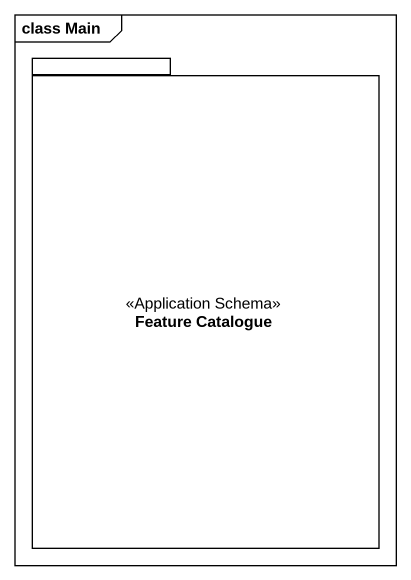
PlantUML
@startuml
mainframe class Main
package "Feature Catalogue" as Feature_Catalogue <<Application Schema>> #FFFFFF {
}
@enduml
